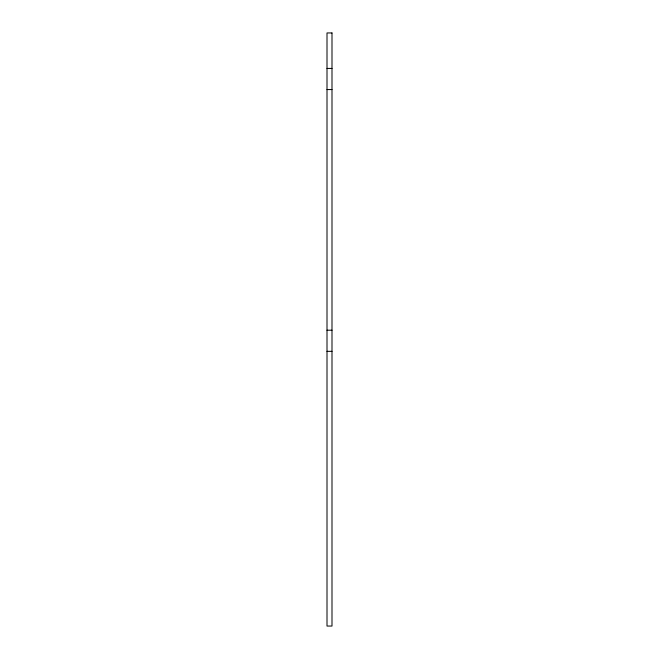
<?xml version="1.0" encoding="UTF-8"?>
<svg xmlns="http://www.w3.org/2000/svg" width="659" height="659" viewBox="0 0 659 659"><rect width="100%" height="100%" fill="white"/><g stroke="black" fill="none" stroke-linecap="round" stroke-linejoin="round"><path stroke-width="0.99" d="M327.004 68.429L331.996 68.429M327.004 89.558L331.996 89.558M327.004 330.208L331.996 330.208M327.004 351.338L331.996 351.338M331.996 32.95L327.004 32.95L327.004 626.05L331.996 626.05L331.996 32.95"/></g></svg>
